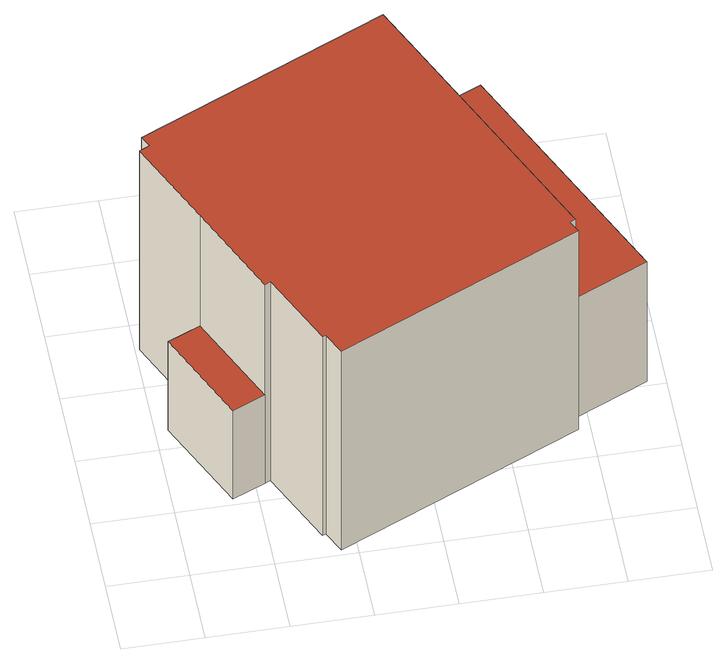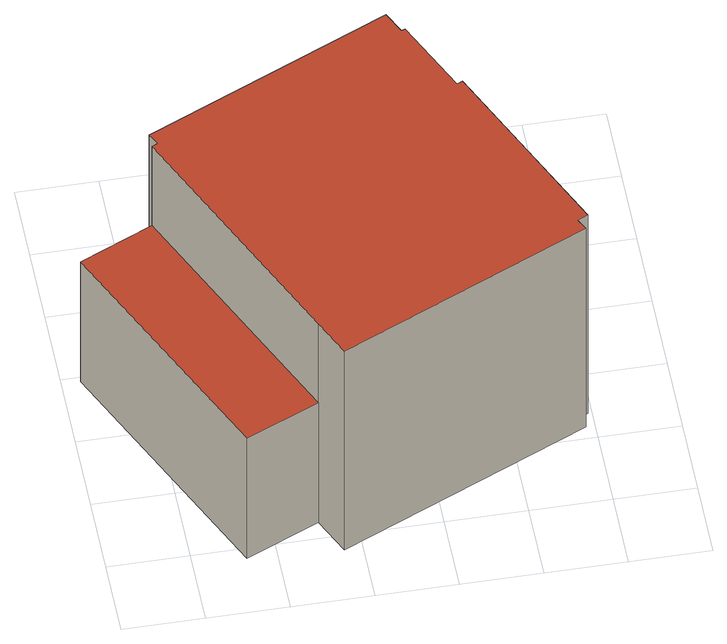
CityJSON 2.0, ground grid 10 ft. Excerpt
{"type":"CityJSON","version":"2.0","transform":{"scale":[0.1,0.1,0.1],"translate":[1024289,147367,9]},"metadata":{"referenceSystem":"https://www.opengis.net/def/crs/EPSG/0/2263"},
"CityObjects":{
"building1":{"type":"Building","attributes":{"name":"Bldg_1210014247","BIN":"4306424"},"geometry":[{"type":"MultiSurface","lod":"2","boundaries":[[[0,1,2,3]],[[4,5,6,7]],[[8,9,10,11,12,13,14,15,16,17,18,19,20,21]],[[22,23,24,25,26,27,28,29,30,31,32,33,34,35,36,37,38,39]],[[9,8,39,38]],[[10,9,38,37]],[[11,10,37,36]],[[12,11,36,35]],[[1,0,35,34]],[[2,1,34,33]],[[3,2,33,32]],[[14,13,32,31]],[[15,14,31,30]],[[16,15,30,29]],[[17,16,29,28]],[[18,17,28,27]],[[19,18,27,26]],[[20,19,26,25]],[[7,6,25,24]],[[4,7,24,23]],[[5,4,23,22]],[[8,21,22,39]],[[5,21,20,6]],[[3,13,12,0]]],"semantics":{"surfaces":[{"type":"RoofSurface","BIN":"4306424"},{"type":"GroundSurface"},{"type":"WallSurface"}],"values":[0,0,0,1,2,2,2,2,2,2,2,2,2,2,2,2,2,2,2,2,2,2,2,2]}}]}
},
"vertices":[
[56,248,158],[15,230,158],[70,109,158],[111,127,158],[436,515,212],[344,474,212],[485,164,212],[577,206,212],[322,522,348],[11,381,348],[18,367,348],[5,361,348],[56,248,348],[111,127,348],[118,130,348],[162,34,348],[167,36,348],[180,8,348],[485,146,348],[478,161,348],[485,164,348],[344,474,348],[344,474,6],[436,515,6],[577,206,6],[485,164,6],[478,161,6],[485,146,6],[180,8,6],[167,36,6],[162,34,6],[118,130,6],[111,127,6],[70,109,6],[15,230,6],[56,248,6],[5,361,6],[18,367,6],[11,381,6],[322,522,6]
]}
